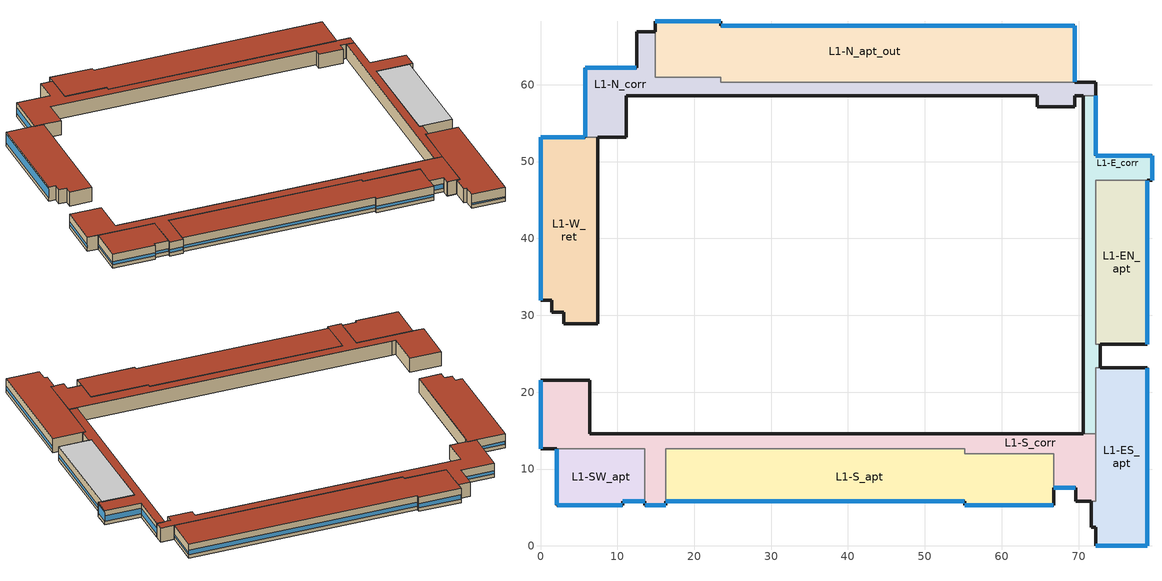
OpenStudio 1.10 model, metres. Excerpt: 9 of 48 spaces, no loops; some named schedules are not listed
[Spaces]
L1-ES_apt
 floor ground: 78.94,23.16 78.94,0 72.24,0 72.24,2.44 71.63,2.44 71.63,5.81 72.24,5.81 72.24,23.16 z0
 wall outside: 71.63,5.81 71.63,2.44 72.24,2.44 72.24,0 78.94,0 78.94,23.16 72.85,23.16 z0:3.07
 wall to L1-E_corr: 72.85,23.16 72.24,23.16 72.24,14.61 z0:3.07
 wall to L1-S_corr: 72.24,14.61 72.24,5.81 71.63,5.81 z0:3.07
 window: 72.26,0 78.92,0 z0.76:1.07; 78.94,0.03 78.94,23.14 z0.76:1.37
 roof outside: 78.94,0 78.94,23.16 72.24,23.16 72.24,5.81 71.63,5.81 71.63,2.44 72.24,2.44 72.24,0 z3.07
L1-S_corr
 floor ground: 6.38,21.56 6.38,14.61 72.24,14.61 72.24,5.81 69.62,5.81 69.62,7.56 66.75,7.56 66.75,12.01 55.17,12.01 55.17,12.62 16.29,12.62 16.29,5.31 13.58,5.31 13.58,12.62 0,12.62 0,21.56 z0
 wall outside: 70.62,14.61 7.18,14.61 6.38,14.61 6.38,21.56 0,21.56 0,12.62 2.13,12.62 / 66.75,7.56 69.62,7.56 69.62,5.81 69.78,5.81 71.63,5.81 / 13.58,5.81 13.58,5.31 16.29,5.31 16.29,5.81 z0:3.07
 wall to L1-E_corr: 72.24,14.61 70.62,14.61 z0:3.07
 wall to L1-S_apt: 16.29,5.81 16.29,12.62 55.17,12.62 55.17,12.01 66.75,12.01 66.75,7.56 z0:3.07
 wall to L1-SW_apt: 2.13,12.62 13.58,12.62 13.58,5.81 z0:3.07
 window: 0,21.54 0,12.65 z0.76:1.38; 13.6,5.31 16.27,5.31 z0.76:1.39; 66.78,7.56 69.6,7.56 z0.76:1.7
 roof outside: 16.29,5.31 16.29,12.62 55.17,12.62 55.17,12.01 66.75,12.01 66.75,7.56 69.62,7.56 69.62,5.81 72.24,5.81 72.24,14.61 6.38,14.61 6.38,21.56 0,21.56 0,12.62 13.58,12.62 13.58,5.31 z3.07
L1-SW_apt
 floor ground: 13.58,12.62 13.58,5.81 10.67,5.81 10.67,5.31 2.13,5.31 2.13,12.62 z0
 wall outside: 2.13,12.62 2.13,5.31 10.67,5.31 10.67,5.81 13.58,5.81 z0:3.07
 window: 2.13,12.6 2.13,5.33 z0.76:1.07; 2.16,5.31 10.64,5.31 / 10.69,5.81 13.55,5.81 z0.76:1.38
 roof outside: 10.67,5.31 10.67,5.81 13.58,5.81 13.58,12.62 2.13,12.62 2.13,5.31 z3.07
L1-S_apt
 floor ground: 55.17,12.62 55.17,12.01 66.75,12.01 66.75,5.31 55.17,5.31 55.17,5.81 16.29,5.81 16.29,12.62 z0
 wall outside: 16.29,5.81 55.17,5.81 55.17,5.31 66.75,5.31 66.75,7.56 z0:3.07
 window: 16.32,5.81 55.14,5.81 z0.76:1.37; 55.19,5.31 66.73,5.31 z0.76:1.38
 roof outside: 66.75,5.31 66.75,12.01 55.17,12.01 55.17,12.62 16.29,12.62 16.29,5.81 55.17,5.81 55.17,5.31 z3.07
L1-E_corr
 floor ground: 72.24,58.56 72.24,50.79 79.55,50.79 79.55,47.55 72.24,47.55 72.24,26.21 72.85,26.21 72.85,23.16 72.24,23.16 72.24,14.61 70.62,14.61 70.62,58.56 z0
 wall outside: 70.62,58.56 70.62,14.61 / 78.94,47.55 79.55,47.55 79.55,50.79 72.24,50.79 72.24,58.56 / 72.85,23.16 72.85,26.21 z0:3.07
 wall to L1-N_corr: 72.24,58.56 70.62,58.56 z0:3.07
 wall to L1-EN_apt: 72.85,26.21 72.24,26.21 72.24,47.55 78.94,47.55 z0:3.07
 window: 79.53,50.79 72.26,50.79 z0.76:2; 79.55,47.57 79.55,50.76 z0.76:2.63; 72.24,50.81 72.24,58.53 z0.76:1.99
 roof outside: 72.24,14.61 72.24,23.16 72.85,23.16 72.85,26.21 72.24,26.21 72.24,47.55 79.55,47.55 79.55,50.79 72.24,50.79 72.24,58.56 70.62,58.56 70.62,14.61 z3.07
L1-EN_apt
 floor ground: 78.94,47.55 78.94,26.21 72.24,26.21 72.24,47.55 z0
 wall outside: 72.85,26.21 78.94,26.21 78.94,47.55 z0:3.07
 window: 78.94,26.24 78.94,47.52 z0.76:1.37
 ceiling to L2-EN_apt_out: 78.94,26.21 78.94,47.55 72.24,47.55 72.24,26.21 z3.07
L1-W_ret
 floor ground: 7.47,53.19 7.47,28.88 3.05,28.88 3.05,30.4 1.43,30.4 1.43,31.93 0,31.93 0,53.19 z0
 wall outside: 5.79,53.19 0,53.19 0,31.93 1.43,31.93 1.43,30.4 3.05,30.4 3.05,28.88 7.47,28.88 7.47,52.15 7.47,53.19 z0:3.07
 wall to L1-N_corr: 7.47,53.19 5.79,53.19 z0:3.07
 window: 5.77,53.19 0.03,53.19 z0.76:1.38; 0,53.16 0,31.95 z0.76:2.6
 roof outside: 7.47,28.88 7.47,53.19 0,53.19 0,31.93 1.43,31.93 1.43,30.4 3.05,30.4 3.05,28.88 z3.07
L1-N_corr
 floor ground: 14.94,66.88 14.94,60.96 23.47,60.96 23.47,60.35 72.24,60.35 72.24,58.56 69.49,58.56 69.49,57.15 64.6,57.15 64.6,58.56 11.13,58.56 11.13,53.19 5.79,53.19 5.79,62.18 12.5,62.18 12.5,66.88 z0
 wall outside: 72.24,58.56 72.24,60.35 69.49,60.35 / 7.47,53.19 11.13,53.19 11.13,58.56 64.6,58.56 64.6,57.15 69.49,57.15 69.49,58.56 70.62,58.56 / 14.94,66.88 12.5,66.88 12.5,62.18 5.79,62.18 5.79,53.19 z0:3.07
 wall to L1-N_apt_out: 69.49,60.35 23.47,60.35 23.47,60.96 14.94,60.96 14.94,66.88 z0:3.07
 window: 12.47,62.18 5.82,62.18 z0.76:1.38; 5.79,62.15 5.79,53.21 z0.76:1.99
 roof outside: 11.13,53.19 11.13,58.56 64.6,58.56 64.6,57.15 69.49,57.15 69.49,58.56 72.24,58.56 72.24,60.35 23.47,60.35 23.47,60.96 14.94,60.96 14.94,66.88 12.5,66.88 12.5,62.18 5.79,62.18 5.79,53.19 z3.07
L1-N_apt_out
 floor ground: 23.47,68.28 23.47,67.67 69.49,67.67 69.49,60.35 23.47,60.35 23.47,60.96 14.94,60.96 14.94,68.28 z0
 wall outside: 69.49,60.35 69.49,67.67 23.47,67.67 23.47,68.28 14.94,68.28 14.94,66.88 z0:3.07
 window: 69.47,67.67 23.49,67.67 z0.76:1.68; 23.44,68.28 14.96,68.28 z0.76:1.69; 69.49,60.38 69.49,67.64 z0.76:1.07
 roof outside: 69.49,60.35 69.49,67.67 23.47,67.67 23.47,68.28 14.94,68.28 14.94,60.96 23.47,60.96 23.47,60.35 z3.07
[Building]
M6 Prop: Building Sector Type=Residential; Nominal Floor to Floor Height {m}=3.048; Space Type=M6 Mid-riseApartment Apartment; Default Construction Set=M6 ClimateZone 5-6 (m apt) ConstSet; Default Schedule Set=Mid-riseApartment Apartment Schedules
[ClimateZones]
Climate Zone Institution Name 1=ASHRAE; Climate Zone Document Name 1=ANSI/ASHRAE Standard 169; Climate Zone Document Year 1=2006; Climate Zone Institution Name 2=CEC; Climate Zone Document Name 2=California Climate Zone Descriptions; Climate Zone Document Year 2=1995
[Site]
Broomfield Jeffco  Boulder   S: Latitude {deg}=40.13; Longitude {deg}=-105.24; Time Zone {hr}=-7; Elevation {m}=1689
[SizingPeriod:DesignDay] Barometric Pressure {Pa}=81198; Sky Clearness=0; Rain Indicator=0; Snow Indicator=0; Day of Month=21; Daylight Saving Time Indicator=0; Dry-Bulb Temperature Range Modifier Type=DefaultMultipliers
Name | Maximum Dry-Bulb Temperature {C} | Daily Dry-Bulb Temperature Range {deltaC} | Humidity Indicating Conditions at Maximum Dry-Bulb {BasedOnField A3} | Wind Speed {m/s} | Wind Direction {deg} | Month | Day Type | Humidity Indicating Type | Solar Model Indicator | ASHRAE Taub | ASHRAE Taud
Denver Centennial  Golden   N Ann Htg 99.6% Condns DB | -18.8 | 0 | -18.8 | 3 | 340 | 12 | WinterDesignDay | Wetbulb | ASHRAEClearSky
Denver Centennial  Golden   N Ann Clg .4% Condns DP=>MDB | 20.2 | 15.2 | 16.1 | 4.9 | 0 | 7 | SummerDesignDay | Dewpoint | ASHRAETau | 0.424 | 2.025
Denver Centennial  Golden   N Ann Htg Wind 99.6% Condns WS=>MCDB | 3.9 | 0 | 3.9 | 12.2 | 340 | 12 | WinterDesignDay | Wetbulb | ASHRAEClearSky
Denver Centennial  Golden   N Ann Clg .4% Condns DB=>MWB | 33 | 15.2 | 15.7 | 4.9 | 0 | 7 | SummerDesignDay | Wetbulb | ASHRAETau | 0.424 | 2.025
[DefaultSurfaceConstructions]
Name | Floor Construction | Wall Construction | Roof Ceiling Construction
ASHRAE 90.1-2004 ClimateZone 5-6 (m apt) Exterior DefSurfCons | 000 ExtSlabCarpet 4in ClimateZone 1-8 | M6 ExtWall WoodFrame ClimateZone 4-6 | M6 ExtRoof IEAD ClimateZone 5-6
000 Interior DefSurfCons 2 | 000 Interior Floor | 000 Interior Wall | 000 Interior Ceiling
000 Ground DefSurfCons 2 | 000 ExtSlabCarpet 4in ClimateZone 1-8 | 000 ExtSlabCarpet 4in ClimateZone 1-8 | 000 ExtSlabCarpet 4in ClimateZone 1-8
[Construction]
000 ExtSlabCarpet 4in ClimateZone 1-8: MAT-CC05 4 HW CONCRETE, CP02 CARPET PAD
000 Interior Wall: 000 G01a 19mm gypsum board, 000 F04 Wall air space resistance, 000 G01a 19mm gypsum board
000 Interior Ceiling: 000 M11 100mm lightweight concrete, 000 F05 Ceiling air space resistance, 000 F16 Acoustic tile
000 Exterior Door: 000 F08 Metal surface, 000 I01 25mm insulation board
000 Exterior Window: 000 Clear 3mm, 000 Air 13mm, 000 Clear 3mm
000 Interior Window: 000 Clear 3mm
000 Interior Door; 000 Interior Partition: 000 G05 25mm wood
M6 Win CZ 5 0.26_0.24: Fixed Window U0.26/S0.24/V0.65
M6 ExtWall WoodFrame ClimateZone 4-6: 1IN Stucco 2, Wood Frame NonRes Wall Insulation-3.45, 1/2IN Gypsum 2
M6 ExtRoof IEAD ClimateZone 5-6: Roof Membrane 1, IEAD NonRes Roof Insulation-5.75, Metal Roofing
000 Interior Floor: 000 F16 Acoustic tile, 000 F05 Ceiling air space resistance, 000 M11 100mm lightweight concrete
[Material]
Name | Roughness | Thickness {m} | Conductivity {W/m-K} | Density {kg/m3} | Specific Heat {J/kg-K} | Thermal Absorptance | Solar Absorptance | Visible Absorptance | Thickness | Conductivity | Density | Specific Heat
MAT-CC05 4 HW CONCRETE | Rough | 0.1016 | 1.311 | 2240 | 836.8 | 0.9 | 0.7 | 0.7
Metal Roofing | MediumSmooth | 0.0015 | 45.006 | 7680 | 418.4 | 0.9 | 0.3 | 0.3
000 G01a 19mm gypsum board | MediumSmooth |  |  |  |  |  |  |  | 0.019 | 0.16 | 800 | 1090
000 M11 100mm lightweight concrete | MediumRough |  |  |  |  |  |  |  | 0.1016 | 0.53 | 1280 | 840
000 F16 Acoustic tile | MediumSmooth |  |  |  |  |  |  |  | 0.0191 | 0.06 | 368 | 590
000 F08 Metal surface | Smooth |  |  |  |  |  |  |  | 0.0008 | 45.28 | 7824 | 500
000 I01 25mm insulation board | MediumRough |  |  |  |  |  |  |  | 0.0254 | 0.03 | 43 | 1210
000 G05 25mm wood | MediumSmooth |  |  |  |  |  |  |  | 0.0254 | 0.15 | 608 | 1630
Roof Membrane 1 | VeryRough | 0.0095 | 0.16 | 1121.29 | 1460 | 0.9 | 0.7 | 0.7
IEAD NonRes Roof Insulation-5.75 | MediumRough |  |  |  |  | 0.9 | 0.7 | 0.7 | 0.268738 | 0.049 | 265 | 836.8
Wood Frame NonRes Wall Insulation-3.45 | MediumRough |  |  |  |  | 0.9 | 0.7 | 0.7 | 0.153532 | 0.049 | 265 | 836.8
1IN Stucco 2 | Smooth | 0.0253 | 0.6918 | 1858 | 837 | 0.9 | 0.92 | 0.92
1/2IN Gypsum 2 | Smooth | 0.0127 | 0.16 | 784.9 | 830 | 0.9 | 0.92 | 0.92
[Material:NoMass]
CP02 CARPET PAD: Roughness=Smooth; Thermal Resistance {m2-K/W}=0.1; Thermal Absorptance=0.9; Solar Absorptance=0.7; Visible Absorptance=0.8
[Material:AirGap]
Name | Thermal Resistance
000 F04 Wall air space resistance | 0.15
000 F05 Ceiling air space resistance | 0.18
[DefaultSubSurfaceConstructions] Glass Door Construction=000 Exterior Window; Skylight Construction=000 Exterior Window; Tubular Daylight Dome Construction=000 Interior Window; Tubular Daylight Diffuser Construction=000 Interior Window
Name | Fixed Window Construction | Operable Window Construction | Door Construction
ASHRAE 90.1-2004 ClimateZone 5-6 (m apt) Exterior DefSubCons | M6 Win CZ 5 0.26_0.24 | M6 Win CZ 5 0.26_0.24 | 000 Exterior Door
000 Interior DefSubCons 2 | 000 Interior Window | 000 Interior Window | 000 Interior Door
[WindowMaterial:Glazing]
000 Clear 3mm: Optical Data Type=SpectralAverage; Thickness=0.003; Solar Transmittance at Normal Incidence=0.837; Front Side Solar Reflectance at Normal Incidence=0.075; Back Side Solar Reflectance at Normal Incidence=0.075; Visible Transmittance at Normal Incidence=0.898; Front Side Visible Reflectance at Normal Incidence=0.081; Back Side Visible Reflectance at Normal Incidence=0.081; Infrared Transmittance at Normal Incidence=0; Front Side Infrared Hemispherical Emissivity=0.84; Back Side Infrared Hemispherical Emissivity=0.84; Conductivity=0.9
[WindowMaterial:SimpleGlazingSystem]
Fixed Window U0.26/S0.24/V0.65: U-Factor=1.47628; Solar Heat Gain Coefficient=0.24; Visible Transmittance=0.65
[WindowMaterial:Gas]
000 Air 13mm: Gas Type=Air; Thickness=0.0127
[DefaultConstructionSet]
M6 ClimateZone 5-6 (m apt) ConstSet: Default Exterior Surface Constructions=ASHRAE 90.1-2004 ClimateZone 5-6 (m apt) Exterior DefSurfCons; Default Interior Surface Constructions=000 Interior DefSurfCons 2; Default Ground Contact Surface Constructions=000 Ground DefSurfCons 2; Default Exterior SubSurface Constructions=ASHRAE 90.1-2004 ClimateZone 5-6 (m apt) Exterior DefSubCons; Default Interior SubSurface Constructions=000 Interior DefSubCons 2; Interior Partition Construction=000 Interior Partition
[DefaultScheduleSet] People Activity Level Schedule=Mid-riseApartment Activity; Infiltration Schedule=Mid-riseApartment Infil
Name | Number of People Schedule | Lighting Schedule | Electric Equipment Schedule
Mid-riseApartment Office Schedules | Mid-riseApartment Office Occ | Mid-riseApartment Corridor Light - MFHR 1 | Mid-riseApartment Corridor Equip MFHR 1
Mid-riseApartment Corridor Schedules | Mid-riseApartment Corridor Bldg Occ (no lunch) | Mid-riseApartment Corridor Light - MFHR | Mid-riseApartment Corridor Equip MFHR
Mid-riseApartment Apartment Schedules | Mid-riseApartment Apartment Occ | Mid-riseApartment Apartment Light - MFHR | Mid-riseApartment Apartment Equip - MFHR
[Lights:Definition] Design Level Calculation Method=Watts/Area
Name | Watts per Space Floor Area | Fraction Visible
M6 Mid-riseApartment Office LightsDef | 2.798614 | 0
M6 Mid-riseApartment Apartment LightsDef | 3.336809
M6 Mid-riseApartment Corridor LightsDef | 5.274311
[DesignSpecification:OutdoorAir] Outdoor Air Method=Sum; Outdoor Air Flow per Person=0; Outdoor Air Flow Rate=0; Outdoor Air Flow Air Changes per Hour=0; Outdoor Air Flow Rate Fraction Schedule=Always On Discrete 1
Name | Outdoor Air Flow per Floor Area
Mid-riseApartment Apartment Outdoor Air | 0.000246385
Mid-riseApartment Office Outdoor Air | 0.00183792
Mid-riseApartment Corridor Outdoor Air | 0.000429509
[People:Definition] Number of People Calculation Method=People/Area; Fraction Radiant=0.3
Name | People per Space Floor Area | Number of People
Mid-riseApartment Apartment PeopDef | 0.0349504
Mid-riseApartment Office PeopDef | 0.0227119 | 0
Mid-riseApartment Corridor PeopDef | 0.0107639
[ElectricEquipment:Definition] Design Level Calculation Method=Watts/Area
Name | Watts per Space Floor Area | Fraction Radiant
M6 Mid-riseApartment Office ElecDef | 16.1459
M6 Mid-riseApartment Apartment ElecDef | 14.53127 | 0
M6 Mid-riseApartment Corridor ElecDef | 2.15278
[ThermostatSetpoint:DualSetpoint]
Name | Heating Setpoint Temperature Schedule | Cooling Setpoint Temperature Schedule
Thermostat Setpoint Dual Setpoint 2; Thermostat Setpoint Dual Setpoint 4; Thermostat Setpoint Dual Setpoint 6; Thermostat Setpoint Dual Setpoint 7; Thermostat Setpoint Dual Setpoint 48 | Mid-riseApartment Apartment HtgSetp | Mid-riseApartment Apartment ClgSetp
Thermostat Setpoint Dual Setpoint 3; Thermostat Setpoint Dual Setpoint 5; Thermostat Setpoint Dual Setpoint 8 | Corridor HtgSetp | Corridor ClgSetp
Thermostat Setpoint Dual Setpoint 9 | Medium Office HtgSetp | Medium Office ClgSetp
[BuildingStory]
Building Story 1: Nominal Z Coordinate {m}=0; Nominal Floor to Floor Height {m}=3.06705
[Space] Building Story=Building Story 1
Name | Space Type | Default Schedule Set | Thermal Zone | Design Specification Outdoor Air Object
L1-ES_apt | M6 Mid-riseApartment Apartment | Mid-riseApartment Apartment Schedules | Thermal Zone: L1-ES_apt | Mid-riseApartment Apartment Outdoor Air
L1-S_corr | M6 Mid-riseApartment Corridor | Mid-riseApartment Corridor Schedules | Thermal Zone: L1-S_corr | Mid-riseApartment Corridor Outdoor Air
L1-SW_apt | M6 Mid-riseApartment Apartment | Mid-riseApartment Apartment Schedules | Thermal Zone: L1-SW_apt | Mid-riseApartment Apartment Outdoor Air
L1-S_apt | M6 Mid-riseApartment Apartment | Mid-riseApartment Apartment Schedules | Thermal Zone: L1-S_apt | Mid-riseApartment Apartment Outdoor Air
L1-E_corr | M6 Mid-riseApartment Corridor_Elev | Mid-riseApartment Corridor Schedules | Thermal Zone: L1-E_corr | Mid-riseApartment Corridor Outdoor Air
L1-EN_apt | M6 Mid-riseApartment Apartment | Mid-riseApartment Apartment Schedules | Thermal Zone: L1-EN_apt | Mid-riseApartment Apartment Outdoor Air
L1-W_ret | M6 Mid-riseApartment Office | Mid-riseApartment Office Schedules | Thermal Zone: L1-W_ret | Mid-riseApartment Office Outdoor Air
L1-N_corr | M6 Mid-riseApartment Corridor | Mid-riseApartment Corridor Schedules | Thermal Zone: L1-N_corr | Mid-riseApartment Corridor Outdoor Air
L1-N_apt_out | M6 Mid-riseApartment Apartment | Mid-riseApartment Apartment Schedules | Thermal Zone: L1-N_apt_out | Mid-riseApartment Apartment Outdoor Air
[SpaceType] Standards Building Type=MidriseApartment
Name | Default Schedule Set | Design Specification Outdoor Air Object | Standards Space Type
M6 Mid-riseApartment Office | Mid-riseApartment Office Schedules | Mid-riseApartment Office Outdoor Air | Office
M6 Mid-riseApartment Apartment | Mid-riseApartment Apartment Schedules | Mid-riseApartment Apartment Outdoor Air | Apartment
M6 Mid-riseApartment Corridor; M6 Mid-riseApartment Corridor_Elev | Mid-riseApartment Corridor Schedules | Mid-riseApartment Corridor Outdoor Air | Corridor
[People]
Name | People Definition | Space or SpaceType
ASHRAE 90.1-2007 Mid-riseApartment Office PeopInst | Mid-riseApartment Office PeopDef | M6 Mid-riseApartment Office
ASHRAE 90.1-2007 Mid-riseApartment Apartment PeopInst | Mid-riseApartment Apartment PeopDef | M6 Mid-riseApartment Apartment
ASHRAE 90.1-2007 Mid-riseApartment Corridor PeopInst | Mid-riseApartment Corridor PeopDef | M6 Mid-riseApartment Corridor
ASHRAE 90.1-2007 Mid-riseApartment Corridor PeopInst 1 | Mid-riseApartment Corridor PeopDef | M6 Mid-riseApartment Corridor_Elev
[Lights]
Name | Lights Definition | Space or SpaceType | Schedule
ASHRAE 90.1-2007 Mid-riseApartment Office LightsInst | M6 Mid-riseApartment Office LightsDef | M6 Mid-riseApartment Office
ASHRAE 90.1-2007 Mid-riseApartment Apartment LightsInst | M6 Mid-riseApartment Apartment LightsDef | M6 Mid-riseApartment Apartment
ASHRAE 90.1-2007 Mid-riseApartment Corridor LightsInst | M6 Mid-riseApartment Corridor LightsDef | M6 Mid-riseApartment Corridor | Always On Discrete
ASHRAE 90.1-2007 Mid-riseApartment Corridor LightsInst 1 | M6 Mid-riseApartment Corridor LightsDef | M6 Mid-riseApartment Corridor_Elev | Always On Discrete
[ElectricEquipment]
Name | Electric Equipment Definition | Space or SpaceType
ASHRAE 90.1-2007 Mid-riseApartment Office ElecInst | M6 Mid-riseApartment Office ElecDef | M6 Mid-riseApartment Office
ASHRAE 90.1-2007 Mid-riseApartment Apartment ElecInst | M6 Mid-riseApartment Apartment ElecDef | M6 Mid-riseApartment Apartment
ASHRAE 90.1-2007 Mid-riseApartment Corridor ElecInst | M6 Mid-riseApartment Corridor ElecDef | M6 Mid-riseApartment Corridor
ASHRAE 90.1-2007 Mid-riseApartment Corridor ElecInst 1 | M6 Mid-riseApartment Corridor ElecDef | M6 Mid-riseApartment Corridor_Elev
[SpaceInfiltration:DesignFlowRate] Schedule=Always On Discrete 1; Design Flow Rate Calculation Method=AirChanges/Hour; Design Flow Rate=0; Air Changes per Hour=0.2
Name | Space or SpaceType
ASHRAE 90.1-2004 Mid-riseApartment Office Infil | M6 Mid-riseApartment Office
ASHRAE 90.1-2004 Mid-riseApartment Apartment Infil | M6 Mid-riseApartment Apartment
ASHRAE 90.1-2004 Mid-riseApartment Corridor Infil | M6 Mid-riseApartment Corridor
ASHRAE 90.1-2004 Mid-riseApartment Corridor Infil 1 | M6 Mid-riseApartment Corridor_Elev
[ThermalZone] Use Ideal Air Loads=No
Name | Thermostat
Thermal Zone: L1-W_ret | Thermostat Setpoint Dual Setpoint 9
Thermal Zone: L1-ES_apt | Thermostat Setpoint Dual Setpoint 2
Thermal Zone: L1-S_corr | Thermostat Setpoint Dual Setpoint 8
Thermal Zone: L1-EN_apt | Thermostat Setpoint Dual Setpoint 48
Thermal Zone: L1-SW_apt | Thermostat Setpoint Dual Setpoint 6
Thermal Zone: L1-N_corr | Thermostat Setpoint Dual Setpoint 5
Thermal Zone: L1-S_apt | Thermostat Setpoint Dual Setpoint 7
Thermal Zone: L1-E_corr | Thermostat Setpoint Dual Setpoint 3
Thermal Zone: L1-N_apt_out | Thermostat Setpoint Dual Setpoint 4
[WaterUse:Equipment]
Name | Water Use Equipment Definition | Flow Rate Fraction Schedule
Bathroom Sink | ES MF Base Apt GPM | Mid-riseApartment Apartment Dhw
Bld DHW; Bathroom Sink 1 | ES MF Prop Apt GPM | Mid-riseApartment Apartment Dhw - MFHR
[WaterUse:Equipment:Definition] Target Temperature Schedule=Water Heater Setpoint Temperature
Name | Peak Flow Rate {m3/s}
ES MF Base Apt GPM | 0.000769274
ES MF Prop Apt GPM | 0.000528581
[OtherEquipment:Definition]
Elevator: Design Level Calculation Method=EquipmentLevel; Design Level {W}=1254
[OtherEquipment]
Other Equipment 1: Other Equipment Definition=Elevator; Space or SpaceType=M6 Mid-riseApartment Corridor_Elev; Schedule=Mid-riseApartment Corridor Equip MFHR
[Exterior:Lights:Definition]
5668.0 w Exterior Lighting Definition: Design Level {W}=5668
[Exterior:Lights]
5668.0 w Exterior Light: Exterior Lights Definition=5668.0 w Exterior Lighting Definition; Schedule=5668.0 w Exterior Lights Sch; Control Option=AstronomicalClock
[Schedule:Ruleset]
Name | Default Day Schedule | Summer Design Day Schedule | Winter Design Day Schedule
Medium Office HtgSetp; Corridor HtgSetp | Medium Office HtgSetp Default Schedule | Medium Office HtgSetp Summer Design Day | Medium Office HtgSetp Winter Design Day
Medium Office ClgSetp; Corridor ClgSetp | Medium Office ClgSetp Default Schedule | Medium Office ClgSetp Summer Design Day | Medium Office ClgSetp Winter Design Day
Mid-riseApartment Office Occ | Mid-riseApartment Office Occ Default Schedule | Mid-riseApartment Office Occ Summer Design Day | Mid-riseApartment Office Occ Winter Design Day
Mid-riseApartment Activity | Mid-riseApartment Activity Default Schedule | Mid-riseApartment Activity Summer Design Day | Mid-riseApartment Activity Winter Design Day
Mid-riseApartment Infil | Mid-riseApartment Infil Default Schedule | Mid-riseApartment Infil Summer Design Day | Mid-riseApartment Infil Winter Design Day
Mid-riseApartment Apartment Occ | Mid-riseApartment Apartment Occ Default Schedule | Mid-riseApartment Apartment Occ Summer Design Day | Mid-riseApartment Apartment Occ Winter Design Day
Mid-riseApartment Apartment Dhw | Mid-riseApartment Apartment Dhw Default Schedule | Mid-riseApartment Apartment Dhw Summer Design Day | Mid-riseApartment Apartment Dhw Winter Design Day
Mid-riseApartment Apartment HtgSetp | Mid-riseApartment Apartment HtgSetp Default Schedule | Schedule Day 7 | Schedule Day 6
Mid-riseApartment Apartment ClgSetp | Mid-riseApartment Apartment ClgSetp Default Schedule | Schedule Day 4 | Schedule Day 3
Mid-riseApartment Corridor Bldg Occ (no lunch) | Medium Office Bldg Occ Default Schedule 2 | Medium Office Bldg Occ Summer Design Day 1 | Medium Office Bldg Occ Winter Design Day 1
Mid-riseApartment Apartment Light - MFHR | Mid-riseApartment Apartment Light Default Schedule 1 | Mid-riseApartment Apartment Light Summer Design Day 1 | Mid-riseApartment Apartment Light Winter Design Day 1
Mid-riseApartment Apartment Equip - MFHR | Mid-riseApartment Apartment Equip Default Schedule 1 | Mid-riseApartment Apartment Equip Summer Design Day 1 | Mid-riseApartment Apartment Equip Winter Design Day 1
Mid-riseApartment Corridor Equip MFHR | Mid-riseApartment BLDG ELEVATORS Default Schedule 1 | Mid-riseApartment BLDG ELEVATORS Summer Design Day 1 | Mid-riseApartment BLDG ELEVATORS Winter Design Day 1
Mid-riseApartment Corridor Light - MFHR | Mid-riseApartment Corridor Light Default Schedule 1 | Mid-riseApartment Corridor Light Summer Design Day 1 | Mid-riseApartment Corridor Light Winter Design Day 1
Mid-riseApartment Corridor Equip MFHR 1 | Mid-riseApartment BLDG ELEVATORS Default Schedule 2 | Mid-riseApartment BLDG ELEVATORS Summer Design Day 2 | Mid-riseApartment BLDG ELEVATORS Winter Design Day 2
Mid-riseApartment Corridor Light - MFHR 1 | Mid-riseApartment Corridor Light Default Schedule 2 | Mid-riseApartment Corridor Light Summer Design Day 2 | Mid-riseApartment Corridor Light Winter Design Day 2
Mid-riseApartment Apartment Dhw - MFHR | Schedule Day 9 | Schedule Day 10
[Schedule:Constant] Value=1
Always On Discrete; Always On Discrete 1; 5668.0 w Exterior Lights Sch
